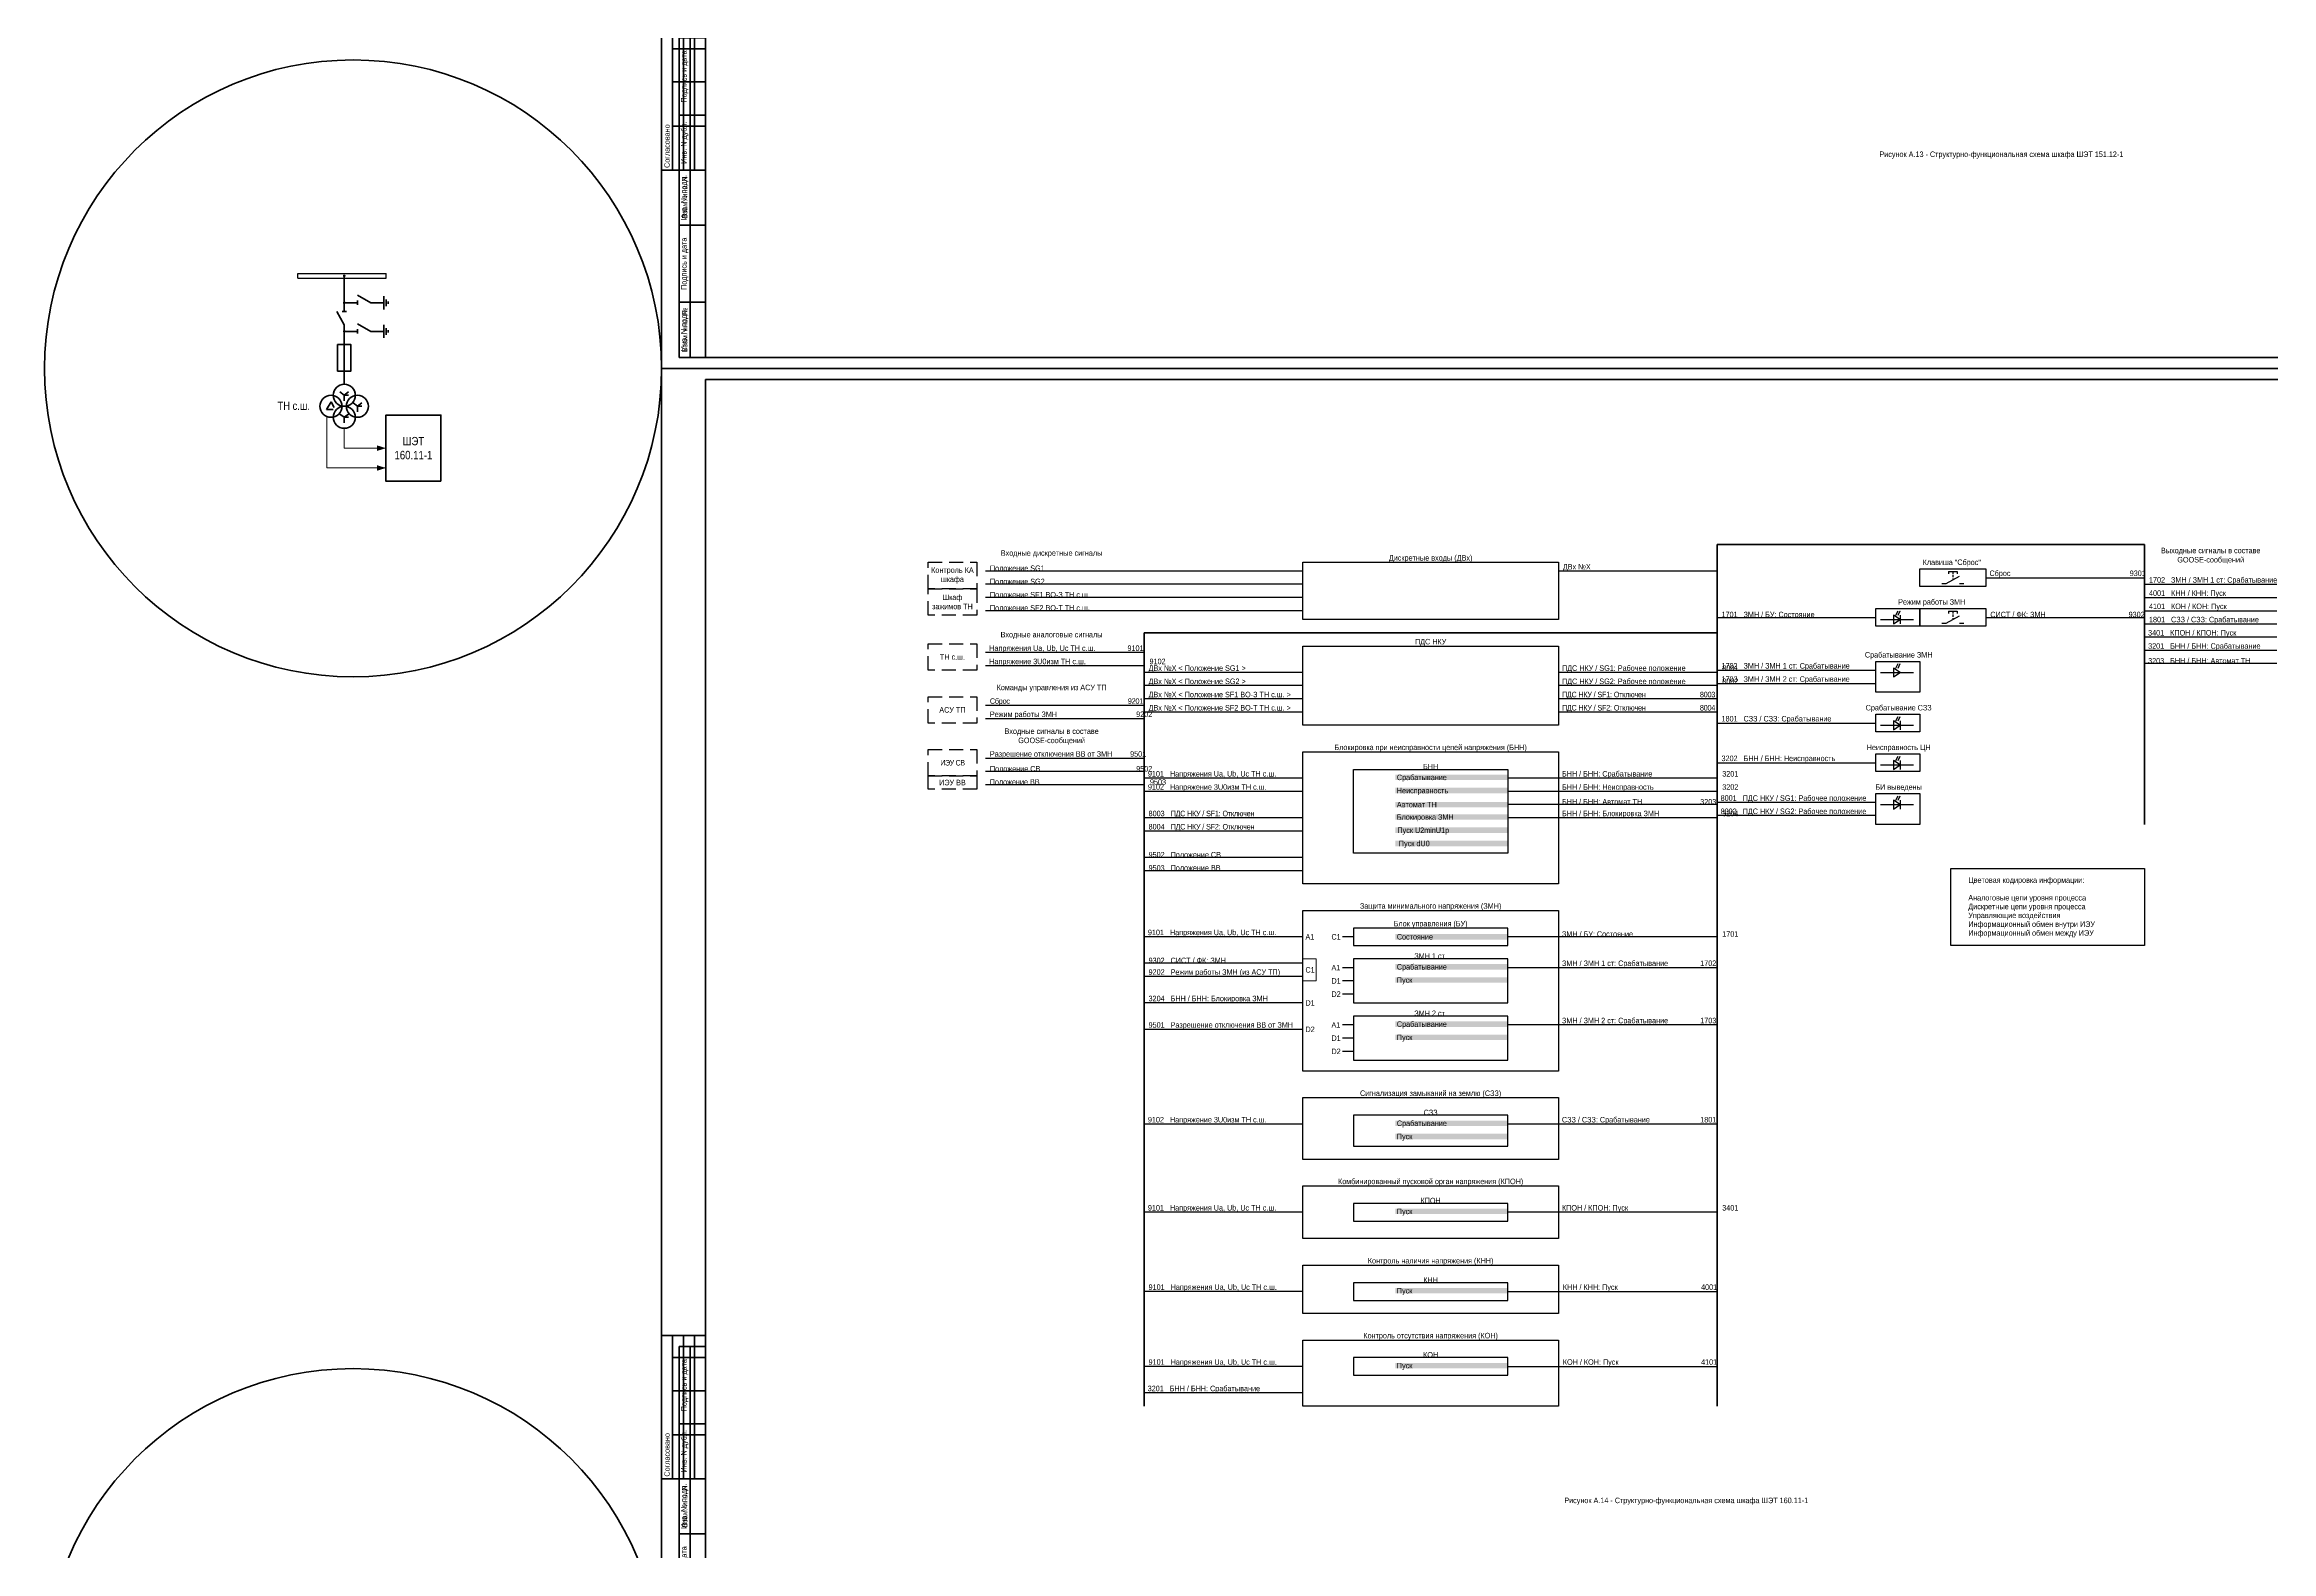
# Model space of a CAD drawing. Header units: millimetres. Extents: x 2179 to 12176, y -20554 to -12004.
# Drawn here: x 10410 to 11421, y -15204 to -14520 of the extents above; entities that cross this region are included whole.
import ezdxf
from ezdxf.enums import TextEntityAlignment as Align

# ---------------------------------------------------------------- set-up
doc = ezdxf.new("R2010")
doc.units = ezdxf.units.MM
doc.linetypes.add('HIDDEN2', pattern=[4.7625, 3.175, -1.5875])
doc.linetypes.add('штриховая2', pattern=[9.525, 6.35, -3.175])
for name, color, linetype, lineweight in [('GOOSE', 224, 'Continuous', 30), ('MMS', 190, 'Continuous', 30), ('Внутренняя шина', 4, 'Continuous', 70), ('Вход-Аналоги', 5, 'Continuous', 30), ('Дискретные входы', 134, 'Continuous', 30), ('Линии связи', 75, 'Continuous', 30), ('Основная', 7, 'Continuous', 30), ('Основная сплошная', 7, 'Continuous', 30), ('Сигналы внутр.', 13, 'Continuous', 30), ('Толстая', 7, 'Continuous', 53), ('Тонкая', 7, 'Continuous', 13), ('Цепи внешние', 134, 'Continuous', 30)]:
    doc.layers.add(name, color=color, linetype=linetype, lineweight=lineweight)
doc.layers.add('Рамка внешняя', color=8, linetype='Continuous', lineweight=40, plot=False)
doc.styles.add('2.5_Gost_RD', font='ARIALN.TTF', dxfattribs={"height": 2.5})
doc.styles.add('Narrow', font='ARIALN.TTF')
doc.styles.add('Вывод', font='tahoma.ttf', dxfattribs={"height": 2.5})
doc.styles.add('Компонент', font='ARIALN.TTF', dxfattribs={"height": 3.5})
doc.styles.add('Табл дан', font='ARIALN.TTF')

# ---------------------------------------------------------------- blocks, each defined once
blk = doc.blocks.new('*T16')
at = {"color": 0, "linetype": 'ByBlock', "lineweight": 50, "transparency": 16777216}
for p, q in [((0, 0), (0, 85)), ((0, 85), (12, 85)), ((5, 0), (5, 85)), ((12, 0), (12, 85)), ((0, 60), (12, 60)), ((0, 25), (12, 25)), ((0, 0), (12, 0))]:
    blk.add_line(p, q, dxfattribs=at)
at = {"color": 0, "transparency": 16777216, "char_height": 2.5, "attachment_point": 5, "rotation": 90, "style": '2.5_Gost_RD'}
for s, insert, width in [('Инв. № подл.', (2.5, 72.5), 23), ('Подпись и дата', (2.5, 42.5), 33), ('Взам. инв. №', (2.5, 12.5), 23)]:
    blk.add_mtext(s, dxfattribs=dict(at, insert=insert, width=width))
blk = doc.blocks.new('*T17')
at = {"color": 0, "linetype": 'ByBlock', "lineweight": 50, "transparency": 16777216}
for p, q in [((0, 0), (0, 65)), ((0, 65), (20, 65)), ((5, 0), (5, 65)), ((20, 0), (20, 65)), ((5, 55), (20, 55)), ((5, 40), (20, 40)), ((5, 20), (20, 20)), ((0, 0), (20, 0))]:
    blk.add_line(p, q, dxfattribs=at)
at = {"color": 0, "linetype": 'ByBlock', "lineweight": -2, "transparency": 16777216}
for p, q in [((10, 0), (10, 65)), ((15, 0), (15, 65))]:
    blk.add_line(p, q, dxfattribs=at)
at = {"color": 0, "transparency": 16777216, "insert": (2.5, 1), "char_height": 2.5, "width": 63, "attachment_point": 4, "rotation": 90, "style": '2.5_Gost_RD'}
blk.add_mtext('Согласовано', dxfattribs=at)
blk = doc.blocks.new('*T18')
at = {"color": 0, "linetype": 'ByBlock', "lineweight": 50, "transparency": 16777216}
for p, q in [((0, 0), (0, 145)), ((0, 145), (12, 145)), ((5, 0), (5, 145)), ((12, 0), (12, 145)), ((0, 110), (12, 110)), ((0, 85), (12, 85)), ((0, 60), (12, 60)), ((0, 25), (12, 25)), ((0, 0), (12, 0))]:
    blk.add_line(p, q, dxfattribs=at)
at = {"color": 0, "transparency": 16777216, "char_height": 2.5, "attachment_point": 5, "rotation": 90, "style": '2.5_Gost_RD'}
for s, insert, width in [('{\\C256;Подпись и дата}', (2.5, 127.5), 33), ('{\\C256;Инв. N дубл.}', (2.5, 97.5), 23), ('{\\C256;Взам. инв. N}', (2.5, 72.5), 23), ('Подпись и дата', (2.5, 42.5), 33), ('Инв. N подл.', (2.5, 12.5), 23)]:
    blk.add_mtext(s, dxfattribs=dict(at, insert=insert, width=width))
blk = doc.blocks.new('*U15')
blk.add_lwpolyline([(0, 0), (1189, 0), (1189, 841), (0, 841)], close=True)
at = {"lineweight": 50}
blk.add_lwpolyline([(20, 836), (1184, 836), (1184, 5), (20, 5)], close=True, dxfattribs=at)
for name, p in [('*T17', (0, 90)), ('*T18', (8, 5)), ('*T16', (8, 5))]:
    blk.add_blockref(name, p)
at = {"style": '2.5_Gost_RD', "flags": 8}
blk.add_attdef('ФОРМАТ', text='', height=2.5, dxfattribs=at).set_placement((1134, 4), align=Align.TOP_LEFT)
blk = doc.blocks.new('*T169')
at = {"color": 0, "linetype": 'ByBlock', "lineweight": 50, "transparency": 16777216}
for p, q in [((0, 0), (0, 85)), ((0, 85), (12, 85)), ((5, 0), (5, 85)), ((12, 0), (12, 85)), ((0, 60), (12, 60)), ((0, 25), (12, 25)), ((0, 0), (12, 0))]:
    blk.add_line(p, q, dxfattribs=at)
at = {"color": 0, "transparency": 16777216, "char_height": 2.5, "attachment_point": 5, "rotation": 90, "style": '2.5_Gost_RD'}
for s, insert, width in [('Инв. № подл.', (2.5, 72.5), 23), ('Подпись и дата', (2.5, 42.5), 33), ('Взам. инв. №', (2.5, 12.5), 23)]:
    blk.add_mtext(s, dxfattribs=dict(at, insert=insert, width=width))
blk = doc.blocks.new('*T170')
at = {"color": 0, "linetype": 'ByBlock', "lineweight": 50, "transparency": 16777216}
for p, q in [((0, 0), (0, 65)), ((0, 65), (20, 65)), ((5, 0), (5, 65)), ((20, 0), (20, 65)), ((5, 55), (20, 55)), ((5, 40), (20, 40)), ((5, 20), (20, 20)), ((0, 0), (20, 0))]:
    blk.add_line(p, q, dxfattribs=at)
at = {"color": 0, "linetype": 'ByBlock', "lineweight": -2, "transparency": 16777216}
for p, q in [((10, 0), (10, 65)), ((15, 0), (15, 65))]:
    blk.add_line(p, q, dxfattribs=at)
at = {"color": 0, "transparency": 16777216, "insert": (2.5, 1), "char_height": 2.5, "width": 63, "attachment_point": 4, "rotation": 90, "style": '2.5_Gost_RD'}
blk.add_mtext('Согласовано', dxfattribs=at)
blk = doc.blocks.new('*T171')
at = {"color": 0, "linetype": 'ByBlock', "lineweight": 50, "transparency": 16777216}
for p, q in [((0, 0), (0, 145)), ((0, 145), (12, 145)), ((5, 0), (5, 145)), ((12, 0), (12, 145)), ((0, 110), (12, 110)), ((0, 85), (12, 85)), ((0, 60), (12, 60)), ((0, 25), (12, 25)), ((0, 0), (12, 0))]:
    blk.add_line(p, q, dxfattribs=at)
at = {"color": 0, "transparency": 16777216, "char_height": 2.5, "attachment_point": 5, "rotation": 90, "style": '2.5_Gost_RD'}
for s, insert, width in [('{\\C256;Подпись и дата}', (2.5, 127.5), 33), ('{\\C256;Инв. N дубл.}', (2.5, 97.5), 23), ('{\\C256;Взам. инв. N}', (2.5, 72.5), 23), ('Подпись и дата', (2.5, 42.5), 33), ('Инв. N подл.', (2.5, 12.5), 23)]:
    blk.add_mtext(s, dxfattribs=dict(at, insert=insert, width=width))
blk = doc.blocks.new('*U168')
blk.add_lwpolyline([(0, 0), (841, 0), (841, 594), (0, 594)], close=True)
at = {"lineweight": 50}
blk.add_lwpolyline([(20, 589), (836, 589), (836, 5), (20, 5)], close=True, dxfattribs=at)
for name, p in [('*T170', (0, 90)), ('*T171', (8, 5)), ('*T169', (8, 5))]:
    blk.add_blockref(name, p)
at = {"style": '2.5_Gost_RD', "flags": 8}
blk.add_attdef('ФОРМАТ', text='', height=2.5, dxfattribs=at).set_placement((786, 4), align=Align.TOP_LEFT)
blk = doc.blocks.new('*U133')
at = {"color": 0, "lineweight": -2}
for p, q in [((0, 0), (40, 0)), ((0, -2), (0, 0)), ((40, -2), (40, 0)), ((0, -2), (40, -2))]:
    blk.add_line(p, q, dxfattribs=at)
at = {"layer": 'Основная', "style": 'Компонент'}
blk.add_attdef('ОШ', text='', height=3.5, dxfattribs=at).set_placement((6, 4), align=Align.MIDDLE_CENTER)
blk = doc.blocks.new('*U137')
at = {"color": 0, "ltscale": 0.35}
for p, q in [((0, 2), (-2, -1.5)), ((0, 2), (1.5, -0.5)), ((-2, -1.5), (1, -1.5))]:
    blk.add_line(p, q, dxfattribs=at)
blk.add_circle((0, 0), 5, dxfattribs=at)
at = {"ltscale": 0.35, "style": 'Компонент'}
blk.add_attdef('ОУ', text='', height=3.5, dxfattribs=at).set_placement((-3, 10), align=Align.MIDDLE_CENTER)
blk = doc.blocks.new('*U138')
at = {"color": 0, "ltscale": 0.35}
for q in [(-2, 1.5), (2, 1.5), (2, 0), (0, -2.5)]:
    blk.add_line((0, 0), q, dxfattribs=at)
blk.add_circle((0, 0), 5, dxfattribs=at)
at = {"ltscale": 0.35, "style": 'Компонент'}
blk.add_attdef('ОУ', text='', height=3.5, dxfattribs=at).set_placement((0, 8), align=Align.MIDDLE_CENTER)
blk = doc.blocks.new('*U60')
at = {"color": 0}
blk.add_line((0, 0), (6, 3.4), dxfattribs=at)
blk = doc.blocks.new('*U52')
at = {"color": 0}
blk.add_line((0, -1), (0, 1), dxfattribs=at)
blk = doc.blocks.new('*U74')
at = {"color": 0}
for p, q in [((0, 3), (0, 9)), ((0, -9), (0, -3))]:
    blk.add_line(p, q, dxfattribs=at)
at = {"color": 0, "ltscale": 0.25, "rotation": 89.99999999999999}
for name, p in [('*U60', (0, -3)), ('*U52', (0, 3))]:
    blk.add_blockref(name, p, dxfattribs=at)
at = {"layer": 'Основная'}
for tag, height, style, p in [('ОУ', 3.5, 'Компонент', (-12, 0)), ('В1', 2.5, 'Вывод', (2, 7)), ('В2', 2.5, 'Вывод', (2, -7))]:
    blk.add_attdef(tag, text='', height=height, dxfattribs=dict(at, style=style)).set_placement(p, align=Align.MIDDLE_CENTER)
blk = doc.blocks.new('*U77')
at = {"color": 0}
for p, q in [((-3, 0), (0, 0)), ((0, -3), (0, 3)), ((1, -1.5), (1, 1.5)), ((2, -0.5), (2, 0.5))]:
    blk.add_line(p, q, dxfattribs=at)
blk = doc.blocks.new('*U76')
at = {"color": 0}
for p, q in [((-3, 0), (-9, 0)), ((9, 0), (3, 0))]:
    blk.add_line(p, q, dxfattribs=at)
at = {"color": 0, "ltscale": 0.25, "xscale": -1}
for name, p in [('*U60', (3, 0)), ('*U52', (-3, 0))]:
    blk.add_blockref(name, p, dxfattribs=at)
at = {"layer": 'Основная'}
for tag, height, style, p in [('ОУ', 3.5, 'Компонент', (0, 12)), ('В1', 2.5, 'Вывод', (-7, -2)), ('В2', 2.5, 'Вывод', (7, -2))]:
    blk.add_attdef(tag, text='', height=height, dxfattribs=dict(at, style=style)).set_placement(p, align=Align.MIDDLE_CENTER)

msp = doc.modelspace()

# ---------------------------------------------------------------- linework, layer by layer
at = {"layer": 'Внутренняя шина'}
for points in [[(11169, -14747), (11363, -14747)], [(11169, -15138), (11169, -14747)], [(11363, -14874), (11363, -14747)], [(10909, -15138), (10909, -14787)], [(10909, -14787), (11169, -14787)]]:
    msp.add_lwpolyline(points, dxfattribs=at)
at = {"layer": 'Линии связи', "ltscale": 0.5}
for points in [[(10981, -14759), (10837, -14759)], [(10981, -14759), (10837, -14759)], [(11169, -14759), (11097, -14759)], [(10981, -14765), (10837, -14765)], [(10981, -14771), (10837, -14771)], [(10981, -14777), (10837, -14777)], [(10981, -14805), (10909, -14805)], [(10981, -14811), (10909, -14811)], [(10909, -14820), (10837, -14820)], [(10981, -14817), (10909, -14817)], [(10981, -14823), (10909, -14823)], [(10909, -14844), (10837, -14844)], [(10909, -14850), (10837, -14850)], [(10981, -14871), (10909, -14871)], [(10981, -14877), (10909, -14877)], [(10981, -14889), (10909, -14889)], [(10981, -14895), (10909, -14895)]]:
    msp.add_lwpolyline(points, dxfattribs=at)
at = {"layer": 'Линии связи'}
for points in [[(11291, -14762), (11363, -14762)], [(11363, -14765), (11423, -14765)], [(11363, -14771), (11423, -14771)], [(11169, -14780), (11241, -14780)], [(11291, -14780), (11363, -14780)], [(11363, -14777), (11423, -14777)], [(11363, -14783), (11423, -14783)], [(11423, -14789), (11363, -14789)], [(10909, -14796), (10837, -14796)], [(10909, -14802), (10837, -14802)], [(11169, -14804), (11241, -14804)], [(11423, -14795), (11363, -14795)], [(11423, -14801), (11363, -14801)], [(11169, -14805), (11097, -14805)], [(11169, -14811), (11097, -14811)], [(11169, -14810), (11241, -14810)], [(11169, -14817), (11097, -14817)], [(11169, -14823), (11097, -14823)], [(10909, -14826), (10837, -14826)], [(11169, -14828), (11241, -14828)], [(10981, -14853), (10909, -14853)], [(11169, -14853), (11074, -14853)], [(11169, -14846), (11241, -14846)], [(10909, -14856), (10837, -14856)], [(10981, -14859), (10909, -14859)], [(11169, -14859), (11074, -14859)], [(11169, -14865), (11074, -14865)], [(11241, -14864), (11169, -14864)], [(11169, -14871), (11074, -14871)], [(11241, -14870), (11169, -14870)], [(10981, -14925), (10909, -14925)], [(11169, -14925), (11074, -14925)], [(10981, -14937), (10909, -14937)], [(10981, -14943), (10909, -14943)], [(11169, -14939), (11074, -14939)], [(10981, -14955), (10909, -14955)], [(11169, -14965), (11074, -14965)], [(10981, -14967), (10909, -14967)], [(10981, -15010), (10909, -15010)], [(11169, -15010), (11074, -15010)], [(10981, -15050), (10909, -15050)], [(11169, -15050), (11074, -15050)], [(10981, -15086), (10909, -15086)], [(11074, -15086), (11169, -15086)], [(10981, -15120), (10909, -15120)], [(11074, -15120), (11169, -15120)], [(10981, -15132), (10909, -15132)]]:
    msp.add_lwpolyline(points, dxfattribs=at)
at = {"layer": 'Основная'}
for points in [[(10981, -14755), (11097, -14755), (11097, -14781), (10981, -14781)], [(11261, -14758), (11291, -14758), (11291, -14766), (11261, -14766)], [(11241, -14776), (11261, -14776), (11261, -14784), (11241, -14784)], [(11261, -14776), (11291, -14776), (11291, -14784), (11261, -14784)], [(10981, -14793), (11097, -14793), (11097, -14829), (10981, -14829)], [(11241, -14800), (11261, -14800), (11261, -14814), (11241, -14814)], [(11241, -14824), (11261, -14824), (11261, -14832), (11241, -14832)], [(10981, -14841), (11097, -14841), (11097, -14901), (10981, -14901)], [(11241, -14842), (11261, -14842), (11261, -14850), (11241, -14850)], [(11004, -14849), (11074, -14849), (11074, -14887), (11004, -14887)], [(11241, -14860), (11261, -14860), (11261, -14874), (11241, -14874)], [(10981, -14913), (11097, -14913), (11097, -14986), (10981, -14986)], [(11074, -14921), (11004, -14921), (11004, -14929), (11074, -14929)], [(11074, -14935), (11004, -14935), (11004, -14955), (11074, -14955)], [(11074, -14961), (11004, -14961), (11004, -14981), (11074, -14981)], [(10981, -14998), (11097, -14998), (11097, -15026), (10981, -15026)], [(11074, -15006), (11004, -15006), (11004, -15020), (11074, -15020)], [(10981, -15038), (11097, -15038), (11097, -15062), (10981, -15062)], [(11074, -15046), (11004, -15046), (11004, -15054), (11074, -15054)], [(10981, -15074), (11097, -15074), (11097, -15096), (10981, -15096)], [(11074, -15082), (11004, -15082), (11004, -15090), (11074, -15090)], [(10981, -15108), (11097, -15108), (11097, -15138), (10981, -15138)], [(11074, -15116), (11004, -15116), (11004, -15124), (11074, -15124)]]:
    msp.add_lwpolyline(points, close=True, dxfattribs=at)
for points in [[(11004, -14925), (10999, -14925)], [(11004, -14939), (10999, -14939)], [(11004, -14945), (10999, -14945)], [(11004, -14951), (10999, -14951)], [(11004, -14965), (10999, -14965)], [(11004, -14971), (10999, -14971)], [(11004, -14977), (10999, -14977)]]:
    msp.add_lwpolyline(points, dxfattribs=at)
at = {"layer": 'Основная сплошная', "color": 0}
for p, q in [((11273, -14764.7), (11279, -14761.3)), ((11274, -14759.2), (11276, -14759.2)), ((11276, -14759.2), (11278, -14759.2)), ((11271, -14764.7), (11273, -14764.7)), ((11279, -14764.7), (11281, -14764.7)), ((11271, -14782.7), (11273, -14782.7)), ((11273, -14782.7), (11279, -14779.3)), ((11274, -14777.2), (11276, -14777.2)), ((11276, -14777.2), (11278, -14777.2)), ((11279, -14782.7), (11281, -14782.7))]:
    msp.add_line(p, q, dxfattribs=at)
at = {"layer": 'Основная сплошная', "ltscale": 0.35}
for p, q in [((11274, -14759.2), (11274, -14760.2)), ((11276, -14759.2), (11276, -14760.2)), ((11276, -14760.7), (11276, -14761.7)), ((11278, -14759.2), (11278, -14760.2)), ((11274, -14777.2), (11274, -14778.2)), ((11276, -14777.2), (11276, -14778.2)), ((11276, -14778.7), (11276, -14779.7)), ((11278, -14777.2), (11278, -14778.2))]:
    msp.add_line(p, q, dxfattribs=at)
at = {"layer": 'Основная сплошная', "color": 0, "linetype": 'HIDDEN2', "ltscale": 0.5}
for p, q in [((11276, -14762.4), (11276, -14763)), ((11276, -14780.4), (11276, -14781))]:
    msp.add_line(p, q, dxfattribs=at)
at = {"layer": 'Основная сплошная', "linetype": 'штриховая2'}
for points in [[(10833, -14767), (10811, -14767), (10811, -14755), (10833, -14755)], [(10833, -14779), (10811, -14779), (10811, -14767), (10833, -14767)], [(10833, -14804), (10811, -14804), (10811, -14792), (10833, -14792)], [(10833, -14828), (10811, -14828), (10811, -14816), (10833, -14816)], [(10833, -14852), (10811, -14852), (10811, -14840), (10833, -14840)], [(10833, -14858), (10811, -14858), (10811, -14852), (10833, -14852)]]:
    msp.add_lwpolyline(points, close=True, dxfattribs=at)
at = {"layer": 'Основная сплошная'}
for points in [[(11243.1, -14781), (11258.1, -14781)], [(11249.1, -14779), (11249.1, -14783), (11252.1, -14781), (11249.1, -14779)], [(11250.1, -14779), (11251.1, -14777)], [(11251.1, -14779), (11252.1, -14777)], [(11252.1, -14779), (11252.1, -14783)], [(11249.1, -14803), (11249.1, -14807), (11252.1, -14805), (11249.1, -14803)], [(11250.1, -14803), (11251.1, -14801)], [(11251.1, -14803), (11252.1, -14801)], [(11243.1, -14805), (11258.1, -14805)], [(11250.1, -14827), (11251.1, -14825)], [(11251.1, -14827), (11252.1, -14825)], [(11243.1, -14829), (11258.1, -14829)], [(11249.1, -14827), (11249.1, -14831), (11252.1, -14829), (11249.1, -14827)], [(11252.1, -14827), (11252.1, -14831)], [(11249.1, -14845), (11249.1, -14849), (11252.1, -14847), (11249.1, -14845)], [(11250.1, -14845), (11251.1, -14843)], [(11251.1, -14845), (11252.1, -14843)], [(11252.1, -14845), (11252.1, -14849)], [(11243.1, -14847), (11258.1, -14847)], [(11243.1, -14865), (11258.1, -14865)], [(11249.1, -14863), (11249.1, -14867), (11252.1, -14865), (11249.1, -14863)], [(11250.1, -14863), (11251.1, -14861)], [(11251.1, -14863), (11252.1, -14861)], [(11252.1, -14863), (11252.1, -14867)]]:
    msp.add_lwpolyline(points, dxfattribs=at)
for points in [[(11250.6, -14778, 0.5, 0, 0), (11251.1, -14777, 0, 0, 0)], [(11251.6, -14778, 0.5, 0, 0), (11252.1, -14777, 0, 0, 0)], [(11250.6, -14802, 0.5, 0, 0), (11251.1, -14801, 0, 0, 0)], [(11251.6, -14802, 0.5, 0, 0), (11252.1, -14801, 0, 0, 0)], [(11250.6, -14826, 0.5, 0, 0), (11251.1, -14825, 0, 0, 0)], [(11251.6, -14826, 0.5, 0, 0), (11252.1, -14825, 0, 0, 0)], [(11250.6, -14844, 0.5, 0, 0), (11251.1, -14843, 0, 0, 0)], [(11251.6, -14844, 0.5, 0, 0), (11252.1, -14843, 0, 0, 0)], [(11250.6, -14862, 0.5, 0, 0), (11251.1, -14861, 0, 0, 0)], [(11251.6, -14862, 0.5, 0, 0), (11252.1, -14861, 0, 0, 0)]]:
    msp.add_lwpolyline(points, format="xyseb", dxfattribs=at)
at = {"layer": 'Основная сплошная', "ltscale": 0.3}
msp.add_lwpolyline([(11275, -14894), (11363, -14894), (11363, -14929), (11275, -14929)], close=True, dxfattribs=at)
at = {"layer": 'Рамка внешняя'}
for centre in [(10550, -14667), (10550, -15261)]:
    msp.add_circle(centre, 140, dxfattribs=at)
at = {"layer": 'Толстая', "ltscale": 0.25, "const_width": 0.6}
for points in [[(10545.7, -14625, 1), (10546.3, -14625, 1)], [(10545.7, -14637.2, 1), (10546.3, -14637.2, 1)], [(10545.7, -14650.2, 1), (10546.3, -14650.2, 1)]]:
    msp.add_lwpolyline(points, format="xyb", close=True, dxfattribs=at)
at = {"layer": 'Толстая'}
for points in [[(10546, -14636), (10546, -14625)], [(10546, -14674.2), (10546, -14653.2)]]:
    msp.add_lwpolyline(points, dxfattribs=at)
for points in [[(10543, -14656.2), (10549, -14656.2), (10549, -14668.2), (10543, -14668.2)], [(10589.9, -14718.2), (10564.9, -14718.2), (10564.9, -14688.2), (10589.9, -14688.2)]]:
    msp.add_lwpolyline(points, close=True, dxfattribs=at)
at = {"layer": 'Тонкая'}
for p, q in [((10538.1, -14688.9), (10538.1, -14712.2)), ((10546, -14694.2), (10546, -14703.2)), ((10546, -14703.2), (10564.9, -14703.2)), ((10538.1, -14712.2), (10564.9, -14712.2))]:
    msp.add_line(p, q, dxfattribs=at)
for points in [[(10564.9, -14703.2, 0, 2.5, 0), (10560.9, -14703.2, 0, 0, 0)], [(10564.9, -14712.2, 0, 2.5, 0), (10560.9, -14712.2, 0, 0, 0)]]:
    msp.add_lwpolyline(points, format="xyseb", dxfattribs=at)
msp.add_lwpolyline([(10981, -14935), (10987, -14935), (10987, -14945), (10981, -14945)], close=True, dxfattribs=at)

# ---------------------------------------------------------------- block references
at = {"layer": 'Основная', "ltscale": 0.25}
msp.add_blockref('*U133', (10525, -14624), dxfattribs=at)
at = {"layer": 'Рамка внешняя'}
msp.add_blockref('*U15', (10690, -14667), dxfattribs=at)
msp.add_blockref('*U168', (10690, -15261), dxfattribs=at).add_auto_attribs({'ФОРМАТ': 'Формат А1'})
at = {"layer": 'Толстая', "ltscale": 0.25}
for name, p in [('*U74', (10546, -14644.2)), ('*U76', (10555, -14637.2)), ('*U77', (10564, -14637.2)), ('*U76', (10555, -14650.2)), ('*U77', (10564, -14650.2))]:
    msp.add_blockref(name, p, dxfattribs=at)
at = {"layer": 'Толстая', "ltscale": 0.35}
for name, p in [('*U137', (10540, -14684.2)), ('*U138', (10546, -14679.2)), ('*U138', (10552, -14684.2)), ('*U138', (10546, -14689.2))]:
    msp.add_blockref(name, p, dxfattribs=at)

# ---------------------------------------------------------------- texts
at = {"layer": 'GOOSE', "char_height": 2.5}
for s, insert, width, attachment_point, style in [('1702^IЗМН / {\\A1;ЗМН 1 ст}: Срабатывание', (11365, -14765), 58, 7, 'Табл дан'), ('4001^IКНН / КНН: Пуск', (11365, -14771), 41, 7, 'Табл дан'), ('4101^IКОН / КОН: Пуск', (11365, -14777), 41, 7, 'Табл дан'), ('1801^IСЗЗ / {\\A1;СЗЗ}: Срабатывание', (11365, -14783), 58, 7, 'Табл дан'), ('3401^IКПОН / КПОН: Пуск^I', (11364.6, -14789), 41, 7, 'Табл дан'), ('3201^IБНН / БНН: Срабатывание', (11364.6, -14795), 58.43, 7, 'Табл дан'), ('3203^IБНН / БНН: Автомат ТН', (11364.6, -14801), 58.43, 7, 'Табл дан'), ('Положение СВ^I^I^I^I   ^I   9502^I', (10839, -14850), 70, 7, 'Narrow'), ('Положение ВВ^I^I   ^I^I^I   9503^I', (10838.9, -14856), 70.074, 7, 'Narrow'), ('9502^IПоложение СВ^I', (10911, -14889), 58, 7, 'Narrow'), ('9503^IПоложение ВВ^I', (10911, -14895), 58, 7, 'Narrow'), ('\\A1;Информационный обмен между ИЭУ', (11283, -14922), 72, 1, 'Табл дан')]:
    msp.add_mtext(s, dxfattribs=dict(at, insert=insert, width=width, attachment_point=attachment_point, style=style))
at = {"layer": 'GOOSE', "ltscale": 0.5, "char_height": 2.5, "width": 70, "attachment_point": 7, "style": 'Narrow'}
for s, insert in [('Разрешение отключения ВВ от ЗМН^I^I   9501^I', (10839, -14844)), ('9501^IРазрешение отключения ВВ от ЗМН^I^I   ', (10911, -14967))]:
    msp.add_mtext(s, dxfattribs=dict(at, insert=insert))
at = {"layer": 'MMS', "char_height": 2.5}
for s, insert, width, attachment_point, style in [('Сброс^I^I^I^I^I   ^I    9301^I', (11292.6, -14762), 70.356, 7, 'Narrow'), ('\\pt30,40,50,60,70;СИСТ / ФК: ЗМН^I^I   ^I^I   9302^I', (11293, -14780), 70, 7, 'Narrow'), ('{\\T0.95;Сброс^I^I^I^I^I^I   9201^I}', (10839, -14820), 70, 7, 'Narrow'), ('Режим работы ЗМН^I^I   ^I   ^I   9202^I', (10839, -14826), 70, 7, 'Narrow'), ('\\A1;Управляющие воздействия', (11283, -14914), 72, 1, 'Табл дан'), ('9302^IСИСТ / ФК: ЗМН', (10911, -14937), 48, 7, 'Narrow'), ('9202^IРежим работы ЗМН (из АСУ ТП)', (10911, -14943), 70, 7, 'Narrow')]:
    msp.add_mtext(s, dxfattribs=dict(at, insert=insert, width=width, attachment_point=attachment_point, style=style))
at = {"layer": 'Вход-Аналоги', "char_height": 2.5}
for s, insert, width, attachment_point, style in [('Напряжения Ua, Ub, Uc ТН с.ш.^I^I   9101^I', (10838.7, -14796), 70.265, 7, 'Narrow'), ('Напряжение 3U0изм ТН с.ш.^I^I^I   9102^I', (10838.7, -14802), 70.265, 7, 'Narrow'), ('9101^IНапряжения Ua, Ub, Uc ТН с.ш.', (10910.7, -14853), 53.265, 7, 'Narrow'), ('9102^IНапряжение 3U0изм ТН с.ш.', (10910.7, -14859), 53.265, 7, 'Narrow'), ('\\A1;Аналоговые цепи уровня процесса', (11283, -14906), 72, 1, 'Табл дан'), ('9101^IНапряжения Ua, Ub, Uc ТН с.ш.', (10910.7, -14925), 53.265, 7, 'Narrow'), ('9102^IНапряжение 3U0изм ТН с.ш.', (10910.7, -15010), 53.265, 7, 'Narrow'), ('9101^IНапряжения Ua, Ub, Uc ТН с.ш.', (10910.7, -15050), 53.265, 7, 'Narrow'), ('9101^IНапряжения Ua, Ub, Uc ТН с.ш.', (10911, -15086), 70, 7, 'Narrow'), ('9101^IНапряжения Ua, Ub, Uc ТН с.ш.', (10911, -15120), 58, 7, 'Narrow')]:
    msp.add_mtext(s, dxfattribs=dict(at, insert=insert, width=width, attachment_point=attachment_point, style=style))
at = {"layer": 'Дискретные входы', "ltscale": 0.5, "char_height": 2.5, "width": 70, "attachment_point": 7, "style": 'Narrow'}
for s, insert in [('Положение SG1', (10839, -14759)), ('Положение SG2', (10839, -14765)), ('Положение SF1 ВО-З ТН с.ш.^I', (10839, -14771)), ('Положение SF2 ВО-Т ТН с.ш.^I', (10839, -14777))]:
    msp.add_mtext(s, dxfattribs=dict(at, insert=insert))
at = {"layer": 'Основная', "style": 'Табл дан'}
for s, p in [('A1', (10982.2, -14925)), ('C1', (10994, -14925)), ('C1', (10982.2, -14940)), ('A1', (10994, -14939)), ('D1', (10994, -14945)), ('D1', (10982.2, -14955)), ('D2', (10994, -14951)), ('D2', (10982.2, -14967)), ('A1', (10994, -14965)), ('D1', (10994, -14971)), ('D2', (10994, -14977))]:
    msp.add_text(s, height=2.5, dxfattribs=at).set_placement(p, align=Align.MIDDLE_LEFT)
at = {"layer": 'Основная'}
for s, insert, char_height, width, attachment_point, style in [('\\pt55;Рисунок А.13 - Структурно-функциональная схема шкафа ШЭТ 151.12-1', (11298, -14571.8), 2.5, 974, 8, 'Narrow'), (' ТН с.ш.', (10522.5, -14684), 3.7, 49, 5, 'Narrow'), ('\\pt11.4;ШЭТ 160.11-1', (10577.4, -14703.2), 3.8, 25, 5, 'Narrow'), ('\\pt55;Входные дискретные сигналы', (10867, -14752.8), 2.5, 60, 8, 'Narrow'), ('Дискретные входы (ДВх)', (11039, -14755), 2.5, 116, 8, 'Narrow'), ('Клавиша "Сброс"', (11275.5, -14757), 2.5, 29, 8, 'Narrow'), ('\\pt55;Выходные сигналы в составе GOOSE-сообщений', (11393, -14755.8), 2.5, 60, 8, 'Narrow'), ('Режим работы ЗМН', (11266.4, -14775), 2.5, 45, 8, 'Narrow'), ('\\pt55;Входные аналоговые сигналы', (10867, -14789.8), 2.5, 60, 8, 'Narrow'), ('ПДС НКУ', (11039, -14793), 2.5, 116, 8, 'Narrow'), ('Срабатывание ЗМН', (11251.4, -14799), 2.5, 45, 8, 'Narrow'), ('\\pt55;Команды управления из АСУ ТП', (10867, -14813.8), 2.5, 60, 8, 'Narrow'), ('Срабатывание СЗЗ', (11251.4, -14823), 2.5, 45, 8, 'Narrow'), ('\\pt55;Входные сигналы в составе GOOSE-сообщений', (10867, -14837.8), 2.5, 60, 8, 'Narrow'), ('Блокировка при неисправности цепей напряжения (БНН)', (11039, -14841), 2.5, 116, 8, 'Narrow'), ('Неисправность ЦН', (11251.4, -14841), 2.5, 45, 8, 'Narrow'), ('\\A1;БНН', (11039, -14849), 2.5, 70, 8, 'Narrow'), ('БИ выведены', (11251.4, -14859), 2.5, 45, 8, 'Narrow'), ('\\A1;Цветовая кодировка информации:', (11283, -14898), 2.5, 132, 1, 'Табл дан'), ('Защита минимального напряжения (ЗМН)', (11039, -14913), 2.5, 116, 8, 'Narrow'), ('\\A1;Блок управления (БУ)', (11039, -14921), 2.5, 70, 8, 'Narrow'), ('\\A1;ЗМН 1 ст.', (11039, -14935), 2.5, 70, 8, 'Narrow'), ('\\A1;ЗМН 2 ст.', (11039, -14961), 2.5, 70, 8, 'Narrow'), ('Сигнализация замыканий на землю (СЗЗ)', (11039, -14998), 2.5, 116, 8, 'Narrow'), ('\\A1;СЗЗ', (11039, -15006), 2.5, 70, 8, 'Narrow'), ('Комбинированный пусковой орган напряжения (КПОН)', (11039, -15038), 2.5, 116, 8, 'Narrow'), ('\\A1;КПОН', (11039, -15046), 2.5, 70, 8, 'Narrow'), ('Контроль наличия напряжения (КНН)', (11039, -15074), 2.5, 116, 8, 'Narrow'), ('\\A1;КНН', (11039, -15082), 2.5, 70, 8, 'Narrow'), ('Контроль отсутствия напряжения (КОН)', (11039, -15108), 2.5, 116, 8, 'Narrow'), ('\\A1;КОН', (11039, -15116), 2.5, 70, 8, 'Narrow'), ('\\pt55;Рисунок А.14 - Структурно-функциональная схема шкафа ШЭТ 160.11-1', (11155, -15182.8), 2.5, 974, 8, 'Narrow')]:
    msp.add_mtext(s, dxfattribs=dict(at, insert=insert, char_height=char_height, width=width, attachment_point=attachment_point, style=style))
at = {"layer": 'Основная', "char_height": 2.5, "width": 51, "attachment_point": 4, "style": 'Narrow', "bg_fill": 1, "box_fill_scale": 1, "bg_fill_color": 9, "bg_fill_transparency": 0}
for s, insert in [('\\pl0.67568;Срабатывание', (11023, -14853)), ('\\pl0.67568;Неисправность', (11023, -14859)), ('\\pl0.67568;Автомат ТН', (11023, -14865)), ('\\pl0.67568;Блокировка ЗМН', (11023, -14871)), (' Пуск U2minU1p', (11023, -14877)), ('\\pl0.67568; Пуск {\\A1;dU0}', (11023, -14883)), ('\\pl0.67568;Состояние', (11023, -14925)), ('\\pl0.67568;Срабатывание', (11023, -14939)), ('\\pl0.67568;Пуск', (11023, -14945)), ('\\pl0.67568;Срабатывание', (11023, -14965)), ('\\pl0.67568;Пуск', (11023, -14971)), ('\\pl0.67568;Срабатывание', (11023, -15010)), ('\\pl0.67568;Пуск', (11023, -15016)), ('\\pl0.67568;Пуск', (11023, -15050)), ('\\pl0.67568;Пуск', (11023, -15086)), ('\\pl0.67568;Пуск', (11023, -15120))]:
    msp.add_mtext(s, dxfattribs=dict(at, insert=insert))
at = {"layer": 'Основная сплошная', "char_height": 2.5, "width": 22, "attachment_point": 5, "style": 'Narrow'}
for s, insert in [('\\pt55;Контроль КА шкафа', (10822, -14761)), ('\\pt55;Шкаф ^Jзажимов ТН', (10822, -14773)), ('\\pt55;ТН с.ш.', (10822, -14798)), ('\\pt55;АСУ ТП', (10822, -14822)), ('\\pt55;{\\T0.9;ИЭУ СВ}', (10822, -14846)), ('\\pt55;ИЭУ ВВ', (10822, -14855))]:
    msp.add_mtext(s, dxfattribs=dict(at, insert=insert))
at = {"layer": 'Сигналы внутр.', "char_height": 2.5}
for s, insert, width, attachment_point, style in [('ДВх №X', (11099, -14759), 58, 7, 'Narrow'), ('1701^IЗМН / БУ: Состояние', (11171, -14780), 70, 7, 'Narrow'), ('ПДС НКУ / SG1: Рабочее положение^I^I   8001', (11098.6, -14805), 70.43, 7, 'Табл дан'), ('1702^IЗМН / {\\A1;ЗМН 1 ст}: Срабатывание', (11171, -14804), 70, 7, 'Narrow'), ('ДВх №X < Положение SF1 ВО-З ТН с.ш. >^I', (10911, -14817), 70, 7, 'Narrow'), ('ПДС НКУ / SG2: Рабочее положение^I^I   8002', (11098.6, -14811), 70.43, 7, 'Табл дан'), ('{\\T0.95;ПДС НКУ / SF1: Отключен^I^I   ^I   8003}', (11098.6, -14817), 70.43, 7, 'Табл дан'), ('1703^IЗМН / {\\A1;ЗМН 2 ст}: Срабатывание', (11171, -14810), 70, 7, 'Narrow'), ('ДВх №X < Положение SF2 ВО-Т ТН с.ш. >^I', (10911, -14823), 70, 7, 'Narrow'), ('{\\T0.95;ПДС НКУ / SF2: Отключен^I^I   ^I   8004}', (11098.6, -14823), 70.43, 7, 'Табл дан'), ('1801^IСЗЗ / {\\A1;СЗЗ}: Срабатывание', (11171, -14828), 70, 7, 'Narrow'), ('3202^IБНН / БНН: Неисправность^I', (11171, -14846), 70, 7, 'Narrow'), ('БНН / БНН: Срабатывание^I^I^I   3201^I', (11098.6, -14853), 70.43, 7, 'Табл дан'), ('БНН / БНН: Неисправность^I^I^I   3202^I', (11098.6, -14859), 70.43, 7, 'Табл дан'), ('БНН / БНН: Автомат ТН^I^I   ^I   3203^I', (11098.6, -14865), 70.43, 7, 'Табл дан'), ('8001^IПДС НКУ / SG1: Рабочее положение', (11170.6, -14864), 70.43, 7, 'Табл дан'), ('\\pt10;8003^I{\\T0.95;ПДС НКУ / SF1: Отключен}', (10911, -14871), 58, 7, 'Narrow'), ('8004^I{\\T0.95;ПДС НКУ / SF2: Отключен}', (10911, -14877), 58, 7, 'Narrow'), ('БНН / БНН: Блокировка ЗМН^I   ^I^I   3204', (11098.6, -14871), 70.43, 7, 'Табл дан'), ('8002^IПДС НКУ / SG2: Рабочее положение', (11170.6, -14870), 70.43, 7, 'Табл дан'), ('ЗМН / БУ: Состояние^I^I^I   ^I   1701', (11098.6, -14925), 70.43, 7, 'Табл дан'), ('\\A1;Информационный обмен внутри ИЭУ', (11283, -14918), 72, 1, 'Табл дан'), ('ЗМН / {\\A1;ЗМН 1 ст}: Срабатывание^I^I   1702', (11098.6, -14939), 70.43, 7, 'Табл дан'), ('3204^IБНН / БНН: Блокировка ЗМН', (10911, -14955), 58, 7, 'Narrow'), ('ЗМН / {\\A1;ЗМН 2 ст}: Срабатывание^I^I   1703', (11098.6, -14965), 70.43, 7, 'Табл дан'), ('СЗЗ / {\\A1;СЗЗ}: Срабатывание^I^I  ^I   1801', (11098.6, -15010), 70.43, 7, 'Табл дан'), ('КПОН / КПОН: Пуск^I^I^I^I   3401', (11098.6, -15050), 70.43, 7, 'Табл дан'), ('КНН / КНН: Пуск^I^I^I^I   4001^I', (11099, -15086), 70, 7, 'Табл дан'), ('КОН / КОН: Пуск^I^I^I^I   4101^I', (11099, -15120), 70, 7, 'Табл дан'), ('3201^IБНН / БНН: Срабатывание', (10910.6, -15132), 58.43, 7, 'Табл дан')]:
    msp.add_mtext(s, dxfattribs=dict(at, insert=insert, width=width, attachment_point=attachment_point, style=style))
at = {"layer": 'Сигналы внутр.', "ltscale": 0.5, "char_height": 2.5, "width": 70, "attachment_point": 7, "style": 'Narrow'}
for s, insert in [('ДВх №X < Положение SG1 >^I', (10911, -14805)), ('ДВх №X < Положение SG2 >^I^I^I', (10911, -14811))]:
    msp.add_mtext(s, dxfattribs=dict(at, insert=insert))
at = {"layer": 'Цепи внешние', "insert": (11283, -14910), "char_height": 2.5, "width": 78, "attachment_point": 1, "style": 'Табл дан'}
msp.add_mtext('\\A1;Дискретные цепи уровня процесса', dxfattribs=at)

doc.saveas('drawing.dxf')
